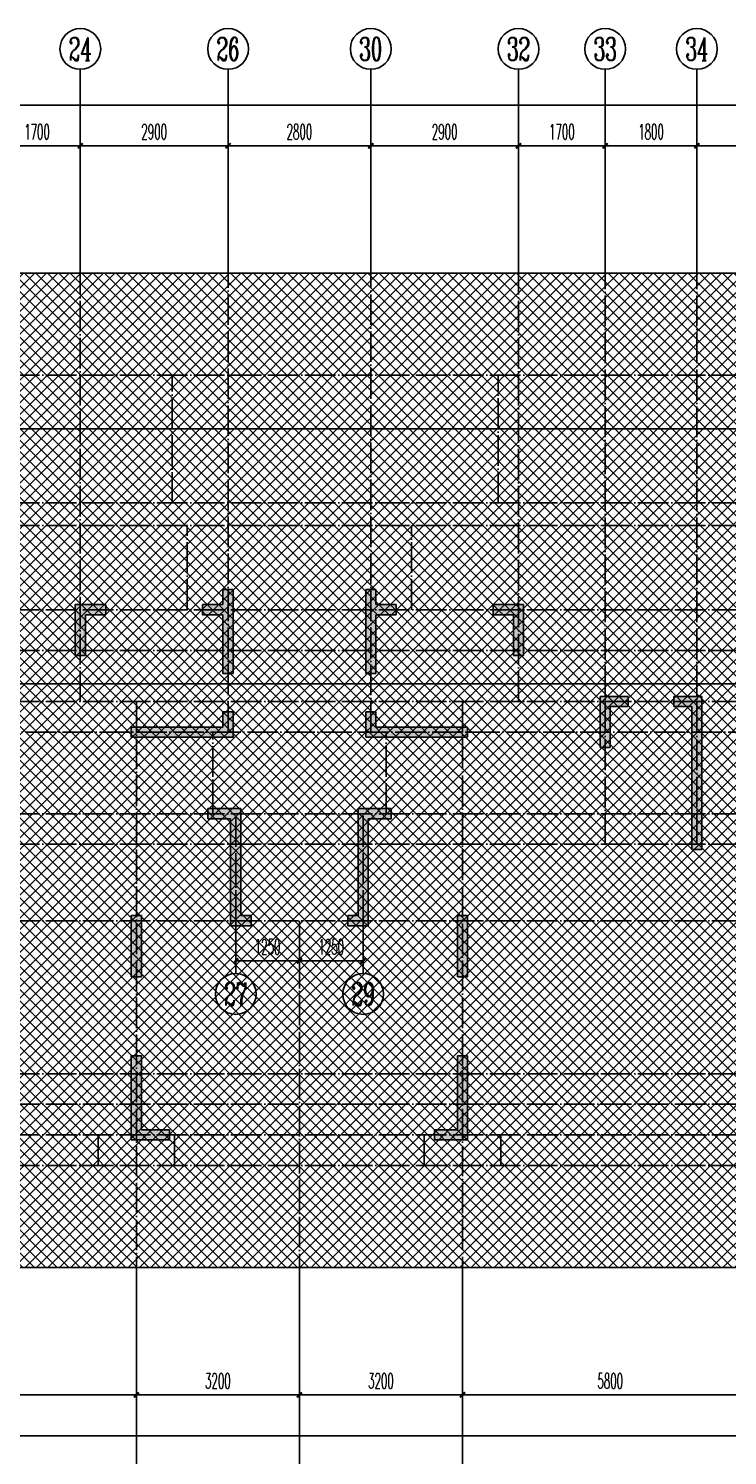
# Model space of a CAD drawing. Extents: x 27938 to 1507990, y 110129 to 923079.
# Drawn here: x 634993 to 648709, y 580436 to 608424 of the extents above; entities that cross this region are included whole.
import ezdxf
from ezdxf.enums import TextEntityAlignment as Align
from ezdxf.xclip import XClip

# ---------------------------------------------------------------- set-up
doc = ezdxf.new("R2010")
doc.units = 0
doc.header["$LTSCALE"] = 1000
doc.header["$MEASUREMENT"] = 0
doc.header["$XCLIPFRAME"] = 0
doc.linetypes.add('DOTE', pattern=[2.4200000000000004, 2, -0.2, 0.02, -0.2])
for name, color, linetype in [('AXIS', 3, 'Continuous'), ('AXIS_TEXT', 7, 'Continuous'), ('COLUMN', 9, 'Continuous'), ('DOTE', 1, 'Continuous'), ('PUB_HATCH', 8, 'Continuous')]:
    doc.layers.add(name, color=color, linetype=linetype)
doc.layers.add('填充', color=251, linetype='Continuous', lineweight=5)
doc.styles.add('_TCH_AXIS', font='COMPLEX', dxfattribs={"bigfont": 'GBCBIG'})
doc.styles.add('_TCH_DIM_T3', font='SIMPLEX.shx', dxfattribs={"width": 0.4941176470588236, "bigfont": 'GBCBIG.shx'})
doc.styles.add('COMPLEX', font='COMPLEX')
doc.dimstyles.new('_TCH_ARCH&&100', dxfattribs={"dimtxt": 297.5, "dimasz": 100, "dimexe": 250, "dimexo": 300, "dimgap": 126.25, "dimtad": 1, "dimdec": 0, "dimzin": 0, "dimdsep": 46, "dimtxsty": '_TCH_DIM_T3', "dimblk": 'ARCHTICK', "dimcen": 0.09, "dimclrt": 4, "dimazin": 2, "dimtfac": 1, "dimtdec": 0, "dimtix": 1, "dimtmove": 2, "dimatfit": 3, "dimfxl": 100, "dimtolj": 1, "dimtzin": 0, "dimarcsym": 0})

# ---------------------------------------------------------------- blocks, each defined once
blk = doc.blocks.new('GFDGFSDFGD')
at = {"layer": 'PUB_HATCH'}
for points in [[(456616.6242655183, 374623.7242225614), (456616.6242654981, 373473.7248242935), (456816.624265223, 373473.7248242934), (456816.6242654804, 375123.7248242187), (456616.624265801, 375123.7248242187), (456616.6242662019, 374823.7242225614), (456216.6242662019, 374823.7242225614), (456216.6242662019, 374623.7242225614)], [(459616.6248536643, 374623.7242225614), (460016.6248529807, 374623.7242225614), (460016.6248529807, 374823.7242225614), (459616.6248529807, 374823.7242225614), (459616.6248533645, 375123.7248241485), (459416.6248537279, 375123.7248241486), (459416.6248539787, 373473.7248243818), (459616.6248536407, 373473.7248243819)], [(454316.5399672466, 374823.7249912273), (453716.6245581808, 374823.7248459149), (453716.6251283307, 373823.7238780342), (453916.6243098213, 373823.7245942427), (453916.6242569962, 374623.7242368265), (454316.5398989788, 374623.7240320508)], [(461916.709151936, 374823.7249912273), (461916.7092202038, 374623.7240320508), (462316.6248621864, 374623.7242368265), (462316.6248093613, 373823.7245942427), (462516.6239908519, 373823.7238780342), (462516.6245610018, 374823.7248459149)], [(464566.5323886855, 373023.7243817647), (464016.6169796197, 373023.7242364523), (464016.6175497696, 372023.7232685714), (464216.6167312602, 372023.7239847798), (464216.6166784351, 372823.7236273639), (464566.5323204177, 372823.7234225881)], [(465466.6143274726, 373023.7242148577), (465466.6143274726, 372823.7242148577), (465816.6143274726, 372823.7242148577), (465816.6143262736, 370023.7242154307), (466016.6143262736, 370023.7242154307), (466016.6143274726, 373023.7242148577)], [(454816.4091137983, 372423.1719372816), (454816.6251555523, 372223.9949703271), (456816.6213764995, 372223.9953519432), (456816.6237901542, 372723.9945990114), (456616.6241849233, 372723.9945462113), (456616.6244225956, 372423.9929713549), (455016.6257646407, 372423.9946691427)], [(461416.8400053843, 372423.1719372816), (461216.6233545418, 372423.9946691427), (459616.624696587, 372423.9929713549), (459616.6249342076, 372723.9945463392), (459416.6253290299, 372723.9945991393), (459416.627742683, 372223.9953519432), (461416.6239636303, 372223.9949703271)], [(456966.6242620276, 370823.7242364994), (456316.6235069988, 370823.7237810019), (456316.6235069988, 370623.723500697), (456766.6242620276, 370623.7242364994), (456766.6242608383, 368523.7281418327), (457166.6242608383, 368523.7281418327), (457166.6242608383, 368723.7281418327), (456966.6242609706, 368723.7281418327)], [(459266.6248586276, 370823.7242366532), (459266.6248596846, 368723.7281419866), (459066.6248598169, 368723.7281419866), (459066.6248598169, 368523.7281419866), (459466.6248598169, 368523.7281419866), (459466.6248586276, 370623.7242366532), (459916.6256136564, 370623.7235008508), (459916.6256136564, 370823.7237811558)], [(454816.6362339624, 368723.7167763724), (454816.6362308792, 367523.7257141294), (455016.6362343028, 367523.7239626549), (455016.6362342408, 368723.7167764931)], [(461416.6128852202, 368723.7167772611), (461216.6128849418, 368723.7167773817), (461216.612884902, 367523.7239627372), (461416.6128882723, 367523.7257142118)], [(455566.6242600596, 364323.7167685809), (455566.6242600596, 364523.7167686031), (455016.6362331249, 364523.716768596), (455016.6362338481, 365973.7087143213), (454816.6362338791, 365973.7087143213), (454816.6362331249, 364323.716768596)], [(460766.6248591364, 364323.7167694721), (461416.6128860577, 364323.7167694846), (461416.6128853034, 365973.7087152099), (461216.6128853345, 365973.7087152099), (461216.6128860577, 364523.7167694846), (460766.6248591364, 364523.7167695148)]]:
    blk.add_hatch(color=256, dxfattribs=at).paths.add_polyline_path(points)
at = {"layer": 'COLUMN', "color": 6}
for p, q in [((456816.6242654804, 375123.7248242187), (456616.624265801, 375123.7248242187)), ((456616.624265801, 375123.7248242187), (456616.6242662019, 374823.7242225614)), ((456816.624265223, 373473.7248242934), (456816.6242654804, 375123.7248242187)), ((459616.6248533645, 375123.7248241485), (459416.6248537279, 375123.7248241486)), ((459416.6248537279, 375123.7248241486), (459416.6248539787, 373473.7248243818)), ((459616.6248529807, 374823.7242225614), (459616.6248533645, 375123.7248241485)), ((454316.5399672466, 374823.7249912273), (453716.6245581808, 374823.7248459149)), ((453716.6245581808, 374823.7248459149), (453716.6251283307, 373823.7238780342)), ((454316.5398989788, 374623.7240320508), (454316.5399672466, 374823.7249912273)), ((456616.6242662019, 374823.7242225614), (456216.6242662019, 374823.7242225614)), ((456216.6242662019, 374823.7242225614), (456216.6242662019, 374623.7242225614)), ((460016.6248529807, 374823.7242225614), (459616.6248529807, 374823.7242225614)), ((460016.6248529807, 374623.7242225614), (460016.6248529807, 374823.7242225614)), ((461916.709151936, 374823.7249912273), (461916.7092202038, 374623.7240320508)), ((462516.6245610018, 374823.7248459149), (461916.709151936, 374823.7249912273)), ((462516.6239908519, 373823.7238780342), (462516.6245610018, 374823.7248459149)), ((453916.6243098213, 373823.7245942427), (453916.6242569962, 374623.7242368265)), ((453916.6242569962, 374623.7242368265), (454316.5398989788, 374623.7240320508)), ((456216.6242662019, 374623.7242225614), (456616.6242655183, 374623.7242225614)), ((456616.6242655183, 374623.7242225614), (456616.6242654981, 373473.7248242935)), ((459616.6248536643, 374623.7242225614), (460016.6248529807, 374623.7242225614)), ((459616.6248536407, 373473.7248243819), (459616.6248536643, 374623.7242225614)), ((461916.7092202038, 374623.7240320508), (462316.6248621864, 374623.7242368265)), ((462316.6248621864, 374623.7242368265), (462316.6248093613, 373823.7245942427)), ((453716.6251283307, 373823.7238780342), (453916.6243098213, 373823.7245942427)), ((462316.6248093613, 373823.7245942427), (462516.6239908519, 373823.7238780342)), ((456616.6242654981, 373473.7248242935), (456816.624265223, 373473.7248242934)), ((459416.6248539787, 373473.7248243818), (459616.6248536407, 373473.7248243819)), ((464566.5323886855, 373023.7243817647), (464016.6169796197, 373023.7242364523)), ((464016.6169796197, 373023.7242364523), (464016.6175497696, 372023.7232685714)), ((464216.6167312602, 372023.7239847798), (464216.6166784351, 372823.7236273639)), ((464216.6166784351, 372823.7236273639), (464566.5323204177, 372823.7234225881)), ((464566.5323204177, 372823.7234225881), (464566.5323886855, 373023.7243817647)), ((465466.6143274726, 373023.7242148577), (465466.6143274726, 372823.7242148577)), ((466016.6143274726, 373023.7242148577), (465466.6143274726, 373023.7242148577)), ((465466.6143274726, 372823.7242148577), (465816.6143274726, 372823.7242148577)), ((465816.6143274726, 372823.7242148577), (465816.6143262736, 370023.7242154307)), ((466016.6143262736, 370023.7242154307), (466016.6143274726, 373023.7242148577)), ((456816.6237901542, 372723.9945990114), (456616.6241849233, 372723.9945462113)), ((456616.6241849233, 372723.9945462113), (456616.6244225956, 372423.9929713549)), ((456816.6213764995, 372223.9953519432), (456816.6237901542, 372723.9945990114)), ((459616.6249342076, 372723.9945463392), (459416.6253290299, 372723.9945991393)), ((459416.6253290299, 372723.9945991393), (459416.627742683, 372223.9953519432)), ((459616.624696587, 372423.9929713549), (459616.6249342076, 372723.9945463392)), ((455016.6257646407, 372423.9946691427), (454816.4091137983, 372423.1719372816)), ((454816.4091137983, 372423.1719372816), (454816.6251555523, 372223.9949703271)), ((456616.6244225956, 372423.9929713549), (455016.6257646407, 372423.9946691427)), ((461216.6233545418, 372423.9946691427), (459616.624696587, 372423.9929713549)), ((461416.8400053843, 372423.1719372816), (461216.6233545418, 372423.9946691427)), ((461416.6239636303, 372223.9949703271), (461416.8400053843, 372423.1719372816)), ((454816.6251555523, 372223.9949703271), (456816.6213764995, 372223.9953519432)), ((459416.627742683, 372223.9953519432), (461416.6239636303, 372223.9949703271)), ((464016.6175497696, 372023.7232685714), (464216.6167312602, 372023.7239847798)), ((456966.6242620276, 370823.7242364994), (456316.6235069988, 370823.7237810019)), ((456316.6235069988, 370823.7237810019), (456316.6235069988, 370623.723500697)), ((456316.6235069988, 370623.723500697), (456766.6242620276, 370623.7242364994)), ((456766.6242620276, 370623.7242364994), (456766.6242608383, 368523.7281418327)), ((456966.6242609706, 368723.7281418327), (456966.6242620276, 370823.7242364994)), ((459266.6248586276, 370823.7242366532), (459266.6248596846, 368723.7281419866)), ((459916.6256136564, 370823.7237811558), (459266.6248586276, 370823.7242366532)), ((459466.6248598169, 368523.7281419866), (459466.6248586276, 370623.7242366532)), ((459466.6248586276, 370623.7242366532), (459916.6256136564, 370623.7235008508)), ((459916.6256136564, 370623.7235008508), (459916.6256136564, 370823.7237811558)), ((465816.6143262736, 370023.7242154307), (466016.6143262736, 370023.7242154307)), ((454816.6362339624, 368723.7167763724), (454816.6362308792, 367523.7257141294)), ((455016.6362342408, 368723.7167764931), (454816.6362339624, 368723.7167763724)), ((455016.6362343028, 367523.7239626549), (455016.6362342408, 368723.7167764931)), ((457166.6242608383, 368723.7281418327), (456966.6242609706, 368723.7281418327)), ((457166.6242608383, 368523.7281418327), (457166.6242608383, 368723.7281418327)), ((459266.6248596846, 368723.7281419866), (459066.6248598169, 368723.7281419866)), ((459066.6248598169, 368723.7281419866), (459066.6248598169, 368523.7281419866)), ((461416.6128852202, 368723.7167772611), (461216.6128849418, 368723.7167773817)), ((461216.6128849418, 368723.7167773817), (461216.612884902, 367523.7239627372)), ((461416.6128882723, 367523.7257142118), (461416.6128852202, 368723.7167772611)), ((456766.6242608383, 368523.7281418327), (457166.6242608383, 368523.7281418327)), ((459066.6248598169, 368523.7281419866), (459466.6248598169, 368523.7281419866)), ((454816.6362308792, 367523.7257141294), (455016.6362343028, 367523.7239626549)), ((461216.612884902, 367523.7239627372), (461416.6128882723, 367523.7257142118)), ((455016.6362338481, 365973.7087143213), (454816.6362338791, 365973.7087143213)), ((454816.6362338791, 365973.7087143213), (454816.6362331249, 364323.716768596)), ((455016.6362331249, 364523.716768596), (455016.6362338481, 365973.7087143213)), ((461416.6128853034, 365973.7087152099), (461216.6128853345, 365973.7087152099)), ((461216.6128853345, 365973.7087152099), (461216.6128860577, 364523.7167694846)), ((461416.6128860577, 364323.7167694846), (461416.6128853034, 365973.7087152099)), ((455566.6242600596, 364523.7167686031), (455016.6362331249, 364523.716768596)), ((455566.6242600596, 364323.7167685809), (455566.6242600596, 364523.7167686031)), ((461216.6128860577, 364523.7167694846), (460766.6248591364, 364523.7167695148)), ((460766.6248591364, 364523.7167695148), (460766.6248591364, 364323.7167694721)), ((454816.6362331249, 364323.716768596), (455566.6242600596, 364323.7167685809)), ((460766.6248591364, 364323.7167694721), (461416.6128860577, 364323.7167694846))]:
    blk.add_line(p, q, dxfattribs=at)
blk = doc.blocks.new('A$C74D73064')
at = {"layer": '填充'}
h = blk.add_hatch(dxfattribs=at)
h.set_pattern_fill('ANSI37', color=196, scale=100, style=0)
h.set_pattern_definition([(45, (-58932.59737397294, 57522.26104246161), (-112.2532015133644, 112.2532015133644), []), (135, (-58932.59737397294, 57522.26104246161), (-112.2532015133644, -112.2532015133644), [])])
h.paths.add_polyline_path([(117713.0347873358, 26673.58880965563), (117713.027807497, 25173.58439648885), (115163.0342666196, 25173.58439648873), (115163.0342666114, 23323.58563984511), (112162.9444614897, 23323.58563984593), (112162.944461487, 21073.60118549096), (113013.0466832343, 21073.56693949201), (113012.9889810322, 17373.59050885006), (117763.0345603736, 17373.52868499467), (117763.0308565806, 16673.58704488305), (120663.0330159289, 16673.58575970726), (120663.0353051919, 18773.65327837307), (120813.0364809121, 18773.51778691052), (120813.0341917342, 20673.72125824005), (120813.0312230967, 20673.83559061296), (120813.0381693014, 26673.58549266867)], flags=16)
h.paths.add_polyline_path([(122063.1425731329, 24973.82839983073), (120813.0362014109, 24973.82984714018), (120813.0391393763, 26673.82799488824), (122063.133088876, 26673.82048592455)])
h.paths.add_polyline_path([(104713.0339338902, 29573.58962593274), (158713.0208014316, 29573.58962593274), (158713.0208014316, 10073.58962710958), (104713.0339338902, 10073.58962710958)])
at = {"color": 3}
blk.add_lwpolyline([(104713.0339338902, 29573.58962593274), (158713.0208014316, 29573.58962593274), (158713.0208014316, 10073.58962710958), (104713.0339338902, 10073.58962710958)], close=True, dxfattribs=at)
at = {"layer": 'DOTE', "color": 5}
for p, q in [((186069.1586907372, 26519.29986870708), (-82096.49317365023, 26519.29986870696)), ((186069.1586907371, 21519.29986870696), (-82096.49317365023, 21519.29986870696))]:
    blk.add_line(p, q, dxfattribs=at)
blk.add_blockref('GFDGFSDFGD', (-313903.5447653758, -351750.1352055786))
blk = doc.blocks.new('HFHFTHFD')
at = {"layer": 'DOTE', "color": 0, "linetype": 'DOTE', "ltscale": 0.3}
for p, q in [((453816.5787012345, 604548.8100388076), (453816.5787012078, 612948.8100463543)), ((456716.5787018152, 603949.0803065526), (456716.5787018152, 612948.8100463543)), ((459516.5787027521, 603949.0803065526), (459516.5787027522, 612948.8100463543)), ((462416.5787033328, 604548.8100388076), (462416.5787033596, 612948.8100463543)), ((464116.57870278, 601748.8100473222), (464116.5787021944, 612948.8100463543)), ((465916.5787028704, 601748.8100473222), (465916.5787028704, 612948.8100463543)), ((472616.5787020951, 610948.8100463543), (418616.5787028495, 610948.8100463543)), ((455616.5773428306, 608448.8079394314), (455616.5768775269, 610948.8075475739)), ((462016.5786630883, 608448.8079394411), (462016.5781977847, 610948.8075475836)), ((472616.5787020951, 608448.8100463543), (418616.5787028495, 608448.8100463543)), ((472616.5787020951, 607998.8100463543), (418616.5787028495, 607998.8100463543)), ((455916.5787018151, 606348.8100465569), (455916.5787018152, 607998.8100463542)), ((460316.5787027521, 606348.8100465569), (460316.5787027522, 607998.8100463542)), ((472616.5787020951, 606348.8100465569), (418616.5787028495, 606348.8100465569)), ((472616.5787020951, 605548.8100406288), (418616.5787028495, 605548.8100406289)), ((472616.5787020951, 604548.8100471114), (418616.5787028495, 604548.8100471116)), ((454916.7956122105, 604548.8100471115), (454916.5572260541, 593448.8100475312)), ((461316.3617923568, 604548.8100471115), (461316.6001785134, 593448.8100475312)), ((418616.5787028495, 603949.0803176122), (472616.5787020951, 603949.0802720234)), ((456416.5779403554, 602348.8100463725), (456416.5779400909, 603948.8100463734)), ((459816.5794454537, 602348.8100463725), (459816.5794457182, 603948.8100463734)), ((472616.5787020951, 602348.8100463724), (418616.5787028495, 602348.8100463726)), ((456866.5787071111, 600248.8100463304), (456866.5787071959, 602348.8100463543)), ((459366.5786974561, 600248.8100463784), (459366.5786973714, 602348.8100463543)), ((472616.5787020951, 601748.8100473221), (418616.5787028495, 601748.8100473222)), ((472616.5787020951, 600248.810045596), (418616.5787028495, 600248.8100466327)), ((458116.5786953176, 600248.8100463543), (458116.5786953176, 593448.8100475312)), ((472616.5787020951, 597248.8100389724), (418616.5787028495, 597248.8100389724)), ((472616.5787020951, 596648.8100389723), (418616.5787028495, 596648.8100389723)), ((472616.5787020951, 596048.810047531), (418616.5787028495, 596048.810047531)), ((454166.6130435566, 596048.8100475312), (454166.6001578184, 595448.8100475312)), ((455666.5829771796, 596048.8100475312), (455666.5958629177, 595448.8100475312)), ((460566.5744068645, 596048.8100475312), (460566.5615211263, 595448.8100475312)), ((462066.5443404875, 596048.8100475312), (462066.5572262256, 595448.8100475312)), ((472616.5787020951, 595448.810047531), (418616.5787028495, 595448.8100475312))]:
    blk.add_line(p, q, dxfattribs=at)
blk = doc.blocks.new('_ArchTick')
at = {"color": 0, "linetype": 'ByBlock', "const_width": 0.4}
blk.add_lwpolyline([(-0.5, -0.5), (0.5, 0.5)], dxfattribs=at)
blk = doc.blocks.new('*D313')
at = {"layer": 'AXIS', "color": 0, "lineweight": -2}
for p, q in [((639059.3968986864, 590623.7467502082), (639059.3968986864, 589887.483690186)), ((640309.396896705, 590623.7467502082), (640309.396896705, 589887.483690186)), ((639059.3968986864, 590137.483690186), (640309.396896705, 590137.483690186))]:
    blk.add_line(p, q, dxfattribs=at)
at = {"layer": 'Defpoints', "color": 0}
for p in [(639059.3968986864, 590923.7467502082), (640309.396896705, 590923.7467502082), (640309.396896705, 590137.483690186)]:
    blk.add_point(p, dxfattribs=at)
at = {"layer": 'AXIS', "color": 0, "lineweight": -2, "xscale": 100, "yscale": 100, "zscale": 100, "rotation": 180}
blk.add_blockref('_ArchTick', (639059.3968986864, 590137.483690186), dxfattribs=at)
at = {"layer": 'AXIS', "color": 0, "lineweight": -2, "xscale": 100, "yscale": 100, "zscale": 100}
blk.add_blockref('_ArchTick', (640309.396896705, 590137.483690186), dxfattribs=at)
at = {"layer": 'AXIS', "color": 4, "insert": (639684.3968976957, 590412.483690186), "char_height": 297.5, "attachment_point": 5, "style": '_TCH_DIM_T3'}
blk.add_mtext('\\A1;1250', dxfattribs=at)
blk = doc.blocks.new('*D314')
at = {"layer": 'AXIS', "color": 0, "lineweight": -2}
for p, q in [((640309.396896705, 590623.7467502082), (640309.396896705, 589887.483690186)), ((641559.3968947239, 590623.7467502082), (641559.3968947239, 589887.483690186)), ((640309.396896705, 590137.483690186), (641559.3968947239, 590137.483690186))]:
    blk.add_line(p, q, dxfattribs=at)
at = {"layer": 'Defpoints', "color": 0}
for p in [(640309.396896705, 590923.7467502082), (641559.3968947239, 590923.7467502082), (641559.3968947239, 590137.483690186)]:
    blk.add_point(p, dxfattribs=at)
at = {"layer": 'AXIS', "color": 0, "lineweight": -2, "xscale": 100, "yscale": 100, "zscale": 100, "rotation": 180}
blk.add_blockref('_ArchTick', (640309.396896705, 590137.483690186), dxfattribs=at)
at = {"layer": 'AXIS', "color": 0, "lineweight": -2, "xscale": 100, "yscale": 100, "zscale": 100}
blk.add_blockref('_ArchTick', (641559.3968947239, 590137.483690186), dxfattribs=at)
at = {"layer": 'AXIS', "color": 4, "insert": (640934.3968957145, 590412.483690186), "char_height": 297.5, "attachment_point": 5, "style": '_TCH_DIM_T3'}
blk.add_mtext('\\A1;1250', dxfattribs=at)
blk = doc.blocks.new('*D351')
at = {"layer": 'AXIS', "color": 0, "lineweight": -2}
for p, q in [((648109.3968912293, 603923.7467491709), (648109.3968912293, 606373.7467490984)), ((651009.3968904538, 603923.7467490259), (651009.3968904538, 606373.7467490984)), ((648109.3968912293, 606123.7467490984), (651009.3968904538, 606123.7467490984))]:
    blk.add_line(p, q, dxfattribs=at)
at = {"layer": 'Defpoints', "color": 0}
for p in [(651009.3968904538, 606123.7467490984), (648109.3968912293, 603623.7467491709), (651009.3968904538, 603623.7467490259)]:
    blk.add_point(p, dxfattribs=at)
at = {"layer": 'AXIS', "color": 0, "lineweight": -2, "xscale": 100, "yscale": 100, "zscale": 100, "rotation": 180}
blk.add_blockref('_ArchTick', (648109.3968912293, 606123.7467490984), dxfattribs=at)
at = {"layer": 'AXIS', "color": 0, "lineweight": -2, "xscale": 100, "yscale": 100, "zscale": 100}
blk.add_blockref('_ArchTick', (651009.3968904538, 606123.7467490984), dxfattribs=at)
at = {"layer": 'AXIS', "color": 4, "insert": (649559.3968908415, 606398.7467490984), "char_height": 297.5, "attachment_point": 5, "style": '_TCH_DIM_T3'}
blk.add_mtext('\\A1;2900', dxfattribs=at)
blk = doc.blocks.new('*D352')
at = {"layer": 'AXIS', "color": 0, "lineweight": -2}
for p, q in [((646309.3968905532, 603923.7467492609), (646309.3968905532, 606373.746749216)), ((648109.3968912293, 603923.7467491709), (648109.3968912293, 606373.746749216)), ((646309.3968905532, 606123.746749216), (648109.3968912293, 606123.746749216))]:
    blk.add_line(p, q, dxfattribs=at)
at = {"layer": 'Defpoints', "color": 0}
for p in [(648109.3968912293, 606123.746749216), (646309.3968905532, 603623.7467492609), (648109.3968912293, 603623.7467491709)]:
    blk.add_point(p, dxfattribs=at)
at = {"layer": 'AXIS', "color": 0, "lineweight": -2, "xscale": 100, "yscale": 100, "zscale": 100, "rotation": 180}
blk.add_blockref('_ArchTick', (646309.3968905532, 606123.746749216), dxfattribs=at)
at = {"layer": 'AXIS', "color": 0, "lineweight": -2, "xscale": 100, "yscale": 100, "zscale": 100}
blk.add_blockref('_ArchTick', (648109.3968912293, 606123.746749216), dxfattribs=at)
at = {"layer": 'AXIS', "color": 4, "insert": (647209.3968908913, 606398.746749216), "char_height": 297.5, "attachment_point": 5, "style": '_TCH_DIM_T3'}
blk.add_mtext('\\A1;1800', dxfattribs=at)
blk = doc.blocks.new('*D353')
at = {"layer": 'AXIS', "color": 0, "lineweight": -2}
for p, q in [((644609.3968916906, 603923.7467493459), (644609.3968916906, 606373.7467493034)), ((646309.3968905532, 603923.7467492609), (646309.3968905532, 606373.7467493034)), ((644609.3968916906, 606123.7467493034), (646309.3968905532, 606123.7467493034))]:
    blk.add_line(p, q, dxfattribs=at)
at = {"layer": 'Defpoints', "color": 0}
for p in [(646309.3968905532, 606123.7467493034), (644609.3968916906, 603623.7467493459), (646309.3968905532, 603623.7467492609)]:
    blk.add_point(p, dxfattribs=at)
at = {"layer": 'AXIS', "color": 0, "lineweight": -2, "xscale": 100, "yscale": 100, "zscale": 100, "rotation": 180}
blk.add_blockref('_ArchTick', (644609.3968916906, 606123.7467493034), dxfattribs=at)
at = {"layer": 'AXIS', "color": 0, "lineweight": -2, "xscale": 100, "yscale": 100, "zscale": 100}
blk.add_blockref('_ArchTick', (646309.3968905532, 606123.7467493034), dxfattribs=at)
at = {"layer": 'AXIS', "color": 4, "insert": (645459.3968911219, 606398.7467493034), "char_height": 297.5, "attachment_point": 5, "style": '_TCH_DIM_T3'}
blk.add_mtext('\\A1;1700', dxfattribs=at)
blk = doc.blocks.new('*D354')
at = {"layer": 'AXIS', "color": 0, "lineweight": -2}
for p, q in [((641709.3968910851, 603923.746749491), (641709.3968910851, 606373.7467494184)), ((644609.3968916906, 603923.7467493459), (644609.3968916906, 606373.7467494184)), ((641709.3968910851, 606123.7467494184), (644609.3968916906, 606123.7467494184))]:
    blk.add_line(p, q, dxfattribs=at)
at = {"layer": 'Defpoints', "color": 0}
for p in [(644609.3968916906, 606123.7467494184), (641709.3968910851, 603623.746749491), (644609.3968916906, 603623.7467493459)]:
    blk.add_point(p, dxfattribs=at)
at = {"layer": 'AXIS', "color": 0, "lineweight": -2, "xscale": 100, "yscale": 100, "zscale": 100, "rotation": 180}
blk.add_blockref('_ArchTick', (641709.3968910851, 606123.7467494184), dxfattribs=at)
at = {"layer": 'AXIS', "color": 0, "lineweight": -2, "xscale": 100, "yscale": 100, "zscale": 100}
blk.add_blockref('_ArchTick', (644609.3968916906, 606123.7467494184), dxfattribs=at)
at = {"layer": 'AXIS', "color": 4, "insert": (643159.3968913879, 606398.7467494184), "char_height": 297.5, "attachment_point": 5, "style": '_TCH_DIM_T3'}
blk.add_mtext('\\A1;2900', dxfattribs=at)
blk = doc.blocks.new('*D355')
at = {"layer": 'AXIS', "color": 0, "lineweight": -2}
for p, q in [((638909.3968901482, 603923.7467496309), (638909.3968901482, 606373.7467495609)), ((641709.3968910852, 603923.746749491), (641709.3968910852, 606373.7467495609)), ((638909.3968901482, 606123.7467495609), (641709.3968910852, 606123.7467495609))]:
    blk.add_line(p, q, dxfattribs=at)
at = {"layer": 'Defpoints', "color": 0}
for p in [(641709.3968910852, 606123.7467495609), (638909.3968901482, 603623.7467496309), (641709.3968910852, 603623.746749491)]:
    blk.add_point(p, dxfattribs=at)
at = {"layer": 'AXIS', "color": 0, "lineweight": -2, "xscale": 100, "yscale": 100, "zscale": 100, "rotation": 180}
blk.add_blockref('_ArchTick', (638909.3968901482, 606123.7467495609), dxfattribs=at)
at = {"layer": 'AXIS', "color": 0, "lineweight": -2, "xscale": 100, "yscale": 100, "zscale": 100}
blk.add_blockref('_ArchTick', (641709.3968910852, 606123.7467495609), dxfattribs=at)
at = {"layer": 'AXIS', "color": 4, "insert": (640309.3968906167, 606398.7467495609), "char_height": 297.5, "attachment_point": 5, "style": '_TCH_DIM_T3'}
blk.add_mtext('\\A1;2800', dxfattribs=at)
blk = doc.blocks.new('*D356')
at = {"layer": 'AXIS', "color": 0, "lineweight": -2}
for p, q in [((636009.3968895422, 603923.746749776), (636009.3968895422, 606373.7467497034)), ((638909.396890148, 603923.7467496309), (638909.396890148, 606373.7467497034)), ((636009.3968895422, 606123.7467497034), (638909.396890148, 606123.7467497034))]:
    blk.add_line(p, q, dxfattribs=at)
at = {"layer": 'Defpoints', "color": 0}
for p in [(638909.396890148, 606123.7467497034), (636009.3968895422, 603623.746749776), (638909.396890148, 603623.7467496309)]:
    blk.add_point(p, dxfattribs=at)
at = {"layer": 'AXIS', "color": 0, "lineweight": -2, "xscale": 100, "yscale": 100, "zscale": 100, "rotation": 180}
blk.add_blockref('_ArchTick', (636009.3968895422, 606123.7467497034), dxfattribs=at)
at = {"layer": 'AXIS', "color": 0, "lineweight": -2, "xscale": 100, "yscale": 100, "zscale": 100}
blk.add_blockref('_ArchTick', (638909.396890148, 606123.7467497034), dxfattribs=at)
at = {"layer": 'AXIS', "color": 4, "insert": (637459.3968898451, 606398.7467497034), "char_height": 297.5, "attachment_point": 5, "style": '_TCH_DIM_T3'}
blk.add_mtext('\\A1;2900', dxfattribs=at)
blk = doc.blocks.new('*D357')
at = {"layer": 'AXIS', "color": 0, "lineweight": -2}
for p, q in [((634309.3968906796, 603923.7467498609), (634309.3968906796, 606373.7467498184)), ((636009.3968895422, 603923.746749776), (636009.3968895422, 606373.7467498184)), ((634309.3968906796, 606123.7467498184), (636009.3968895422, 606123.7467498184))]:
    blk.add_line(p, q, dxfattribs=at)
at = {"layer": 'Defpoints', "color": 0}
for p in [(636009.3968895422, 606123.7467498184), (634309.3968906796, 603623.7467498609), (636009.3968895422, 603623.746749776)]:
    blk.add_point(p, dxfattribs=at)
at = {"layer": 'AXIS', "color": 0, "lineweight": -2, "xscale": 100, "yscale": 100, "zscale": 100, "rotation": 180}
blk.add_blockref('_ArchTick', (634309.3968906796, 606123.7467498184), dxfattribs=at)
at = {"layer": 'AXIS', "color": 0, "lineweight": -2, "xscale": 100, "yscale": 100, "zscale": 100}
blk.add_blockref('_ArchTick', (636009.3968895422, 606123.7467498184), dxfattribs=at)
at = {"layer": 'AXIS', "color": 4, "insert": (635159.3968901109, 606398.7467498184), "char_height": 297.5, "attachment_point": 5, "style": '_TCH_DIM_T3'}
blk.add_mtext('\\A1;1700', dxfattribs=at)
blk = doc.blocks.new('*D373')
at = {"layer": 'AXIS', "color": 0, "lineweight": -2}
for p, q in [((602709.3968911532, 603923.7467489267), (602709.3968911532, 607173.7467501863)), ((652909.3968904568, 603923.7467489267), (652909.3968904568, 607173.7467501863)), ((602709.3968911532, 606923.7467501863), (652909.3968904568, 606923.7467501863))]:
    blk.add_line(p, q, dxfattribs=at)
at = {"layer": 'Defpoints', "color": 0}
for p in [(652909.3968904568, 606923.7467501863), (602709.3968911532, 603623.7467489267), (652909.3968904568, 603623.7467489267)]:
    blk.add_point(p, dxfattribs=at)
at = {"layer": 'AXIS', "color": 0, "lineweight": -2, "xscale": 100, "yscale": 100, "zscale": 100, "rotation": 180}
blk.add_blockref('_ArchTick', (602709.3968911532, 606923.7467501863), dxfattribs=at)
at = {"layer": 'AXIS', "color": 0, "lineweight": -2, "xscale": 100, "yscale": 100, "zscale": 100}
blk.add_blockref('_ArchTick', (652909.3968904568, 606923.7467501863), dxfattribs=at)
at = {"layer": 'AXIS', "color": 4, "insert": (627809.396890805, 607198.7467501863), "char_height": 297.5, "attachment_point": 5, "style": '_TCH_DIM_T3'}
blk.add_mtext('\\A1;50200', dxfattribs=at)
blk = doc.blocks.new('*D376')
at = {"layer": 'AXIS', "color": 0, "lineweight": -2}
for p, q in [((643509.4052364059, 583823.746751363), (643509.4052364059, 581373.746751363)), ((649309.3837587417, 583823.746751363), (649309.3837587417, 581373.746751363)), ((643509.4052364059, 581623.746751363), (649309.3837587417, 581623.746751363))]:
    blk.add_line(p, q, dxfattribs=at)
at = {"layer": 'Defpoints', "color": 0}
for p in [(643509.4052364059, 584123.746751363), (649309.3837587417, 584123.746751363), (649309.3837587417, 581623.746751363)]:
    blk.add_point(p, dxfattribs=at)
at = {"layer": 'AXIS', "color": 0, "lineweight": -2, "xscale": 100, "yscale": 100, "zscale": 100, "rotation": 180}
blk.add_blockref('_ArchTick', (643509.4052364059, 581623.746751363), dxfattribs=at)
at = {"layer": 'AXIS', "color": 0, "lineweight": -2, "xscale": 100, "yscale": 100, "zscale": 100}
blk.add_blockref('_ArchTick', (649309.3837587417, 581623.746751363), dxfattribs=at)
at = {"layer": 'AXIS', "color": 4, "insert": (646409.3944975738, 581898.746751363), "char_height": 297.5, "attachment_point": 5, "style": '_TCH_DIM_T3'}
blk.add_mtext('\\A1;5800', dxfattribs=at)
blk = doc.blocks.new('*D377')
at = {"layer": 'AXIS', "color": 0, "lineweight": -2}
for p, q in [((640309.3903177948, 583823.746751363), (640309.3903177948, 581373.746751363)), ((643509.4052364059, 583823.746751363), (643509.4052364059, 581373.746751363)), ((640309.3903177948, 581623.746751363), (643509.4052364059, 581623.746751363))]:
    blk.add_line(p, q, dxfattribs=at)
at = {"layer": 'Defpoints', "color": 0}
for p in [(640309.3903177948, 584123.746751363), (643509.4052364059, 584123.746751363), (643509.4052364059, 581623.746751363)]:
    blk.add_point(p, dxfattribs=at)
at = {"layer": 'AXIS', "color": 0, "lineweight": -2, "xscale": 100, "yscale": 100, "zscale": 100, "rotation": 180}
blk.add_blockref('_ArchTick', (640309.3903177948, 581623.746751363), dxfattribs=at)
at = {"layer": 'AXIS', "color": 0, "lineweight": -2, "xscale": 100, "yscale": 100, "zscale": 100}
blk.add_blockref('_ArchTick', (643509.4052364059, 581623.746751363), dxfattribs=at)
at = {"layer": 'AXIS', "color": 4, "insert": (641909.3977771003, 581898.746751363), "char_height": 297.5, "attachment_point": 5, "style": '_TCH_DIM_T3'}
blk.add_mtext('\\A1;3200', dxfattribs=at)
blk = doc.blocks.new('*D378')
at = {"layer": 'AXIS', "color": 0, "lineweight": -2}
for p, q in [((637109.3754160679, 583823.746751363), (637109.3754160679, 581373.746751363)), ((640309.3903177948, 583823.746751363), (640309.3903177948, 581373.746751363)), ((637109.3754160679, 581623.746751363), (640309.3903177948, 581623.746751363))]:
    blk.add_line(p, q, dxfattribs=at)
at = {"layer": 'Defpoints', "color": 0}
for p in [(637109.3754160679, 584123.746751363), (640309.3903177948, 584123.746751363), (640309.3903177948, 581623.746751363)]:
    blk.add_point(p, dxfattribs=at)
at = {"layer": 'AXIS', "color": 0, "lineweight": -2, "xscale": 100, "yscale": 100, "zscale": 100, "rotation": 180}
blk.add_blockref('_ArchTick', (637109.3754160679, 581623.746751363), dxfattribs=at)
at = {"layer": 'AXIS', "color": 0, "lineweight": -2, "xscale": 100, "yscale": 100, "zscale": 100}
blk.add_blockref('_ArchTick', (640309.3903177948, 581623.746751363), dxfattribs=at)
at = {"layer": 'AXIS', "color": 4, "insert": (638709.3828669314, 581898.746751363), "char_height": 297.5, "attachment_point": 5, "style": '_TCH_DIM_T3'}
blk.add_mtext('\\A1;3200', dxfattribs=at)
blk = doc.blocks.new('*D379')
at = {"layer": 'AXIS', "color": 0, "lineweight": -2}
for p, q in [((631309.3903153986, 583823.746751363), (631309.3903153986, 581373.746751363)), ((637109.3754160679, 583823.746751363), (637109.3754160679, 581373.746751363)), ((631309.3903153986, 581623.746751363), (637109.3754160679, 581623.746751363))]:
    blk.add_line(p, q, dxfattribs=at)
at = {"layer": 'Defpoints', "color": 0}
for p in [(631309.3903153986, 584123.746751363), (637109.3754160679, 584123.746751363), (637109.3754160679, 581623.746751363)]:
    blk.add_point(p, dxfattribs=at)
at = {"layer": 'AXIS', "color": 0, "lineweight": -2, "xscale": 100, "yscale": 100, "zscale": 100, "rotation": 180}
blk.add_blockref('_ArchTick', (631309.3903153986, 581623.746751363), dxfattribs=at)
at = {"layer": 'AXIS', "color": 0, "lineweight": -2, "xscale": 100, "yscale": 100, "zscale": 100}
blk.add_blockref('_ArchTick', (637109.3754160679, 581623.746751363), dxfattribs=at)
at = {"layer": 'AXIS', "color": 4, "insert": (634209.3828657332, 581898.746751363), "char_height": 297.5, "attachment_point": 5, "style": '_TCH_DIM_T3'}
blk.add_mtext('\\A1;5800', dxfattribs=at)
blk = doc.blocks.new('*D388')
at = {"layer": 'AXIS', "color": 0, "lineweight": -2}
for p, q in [((602709.3968911417, 583823.746751363), (602709.3968911417, 580573.746751363)), ((652909.3837587573, 583823.746751363), (652909.3837587573, 580573.746751363)), ((602709.3968911417, 580823.746751363), (652909.3837587573, 580823.746751363))]:
    blk.add_line(p, q, dxfattribs=at)
at = {"layer": 'Defpoints', "color": 0}
for p in [(602709.3968911417, 584123.746751363), (652909.3837587573, 584123.746751363), (652909.3837587573, 580823.746751363)]:
    blk.add_point(p, dxfattribs=at)
at = {"layer": 'AXIS', "color": 0, "lineweight": -2, "xscale": 100, "yscale": 100, "zscale": 100, "rotation": 180}
blk.add_blockref('_ArchTick', (602709.3968911417, 580823.746751363), dxfattribs=at)
at = {"layer": 'AXIS', "color": 0, "lineweight": -2, "xscale": 100, "yscale": 100, "zscale": 100}
blk.add_blockref('_ArchTick', (652909.3837587573, 580823.746751363), dxfattribs=at)
at = {"layer": 'AXIS', "color": 4, "insert": (627809.3903249495, 581098.746751363), "char_height": 297.5, "attachment_point": 5, "style": '_TCH_DIM_T3'}
blk.add_mtext('\\A1;50200', dxfattribs=at)
blk = doc.blocks.new('_AXISO')
blk.add_circle((0, 0), 0.5)
at = {"layer": 'AXIS_TEXT', "style": 'COMPLEX', "width": 1.041666666666667}
blk.add_attdef('A', text='', height=0.56, dxfattribs=at).set_placement((-0.25, -0.28), (0.25, -0.28), align=Align.FIT)

msp = doc.modelspace()

# ---------------------------------------------------------------- linework, layer by layer
at = {"layer": 'AXIS', "color": 8}
for p, q in [((636009.3968895422, 603623.7467497323), (636009.3968897423, 607623.7467497323)), ((638909.3968901479, 603623.7467496382), (638909.3968903477, 607623.7467496382)), ((641709.396891085, 603623.7467494981), (641709.3968912851, 607623.7467494981)), ((644609.3968916906, 603623.7467493614), (644609.3968918907, 607623.7467493614)), ((646309.3968905532, 603623.746749268), (646309.3968907533, 607623.746749268)), ((648109.3968912291, 603623.7467491712), (648109.3968914289, 607623.7467491712)), ((639059.3968967039, 590923.7467502082), (639059.3968967039, 589887.483690186)), ((641559.3968967063, 590923.7469709554), (641559.397079708, 589887.4839109333)), ((637109.3754160679, 584123.8262145167), (637109.3754160679, 580123.8262145167)), ((640309.3903177946, 584123.6887660023), (640309.3903177946, 580123.6887660023)), ((643509.4052364058, 584123.6887660023), (643509.4052364058, 580123.6887660023))]:
    msp.add_line(p, q, dxfattribs=at)

# ---------------------------------------------------------------- block references
at = {"color": 8}
ref = msp.add_blockref('A$C74D73064', (496096.3629572885, 574050.1571242533), dxfattribs=at)
XClip(ref).set_block_clipping_path([(104713.0339338902, 10073.589627109584), (158713.0208014316, 29573.5896259328)])
at = {"color": 169}
msp.add_blockref('HFHFTHFD', (182192.8181883293, -9325.063296168228), dxfattribs=at)
at = {"color": 8}
msp.add_blockref('GFDGFSDFGD', (182192.8181919127, 222300.0219186748), dxfattribs=at)
at = {"layer": 'AXIS', "color": 8}
ref = msp.add_blockref('_AXISO', (636009.3968897624, 608023.7467497323), dxfattribs=dict(at, xscale=800, yscale=800, zscale=800))
ref.add_attrib('A', '24', dxfattribs={"layer": 'AXIS_TEXT', "color": 8, "ltscale": 0.5, "height": 452.5483399593904, "style": '_TCH_AXIS', "width": 0.5833333333334317}).set_placement((635783.1227197826, 607797.4725797526), (636235.6710597421, 607797.4725797526), align=Align.FIT)
ref = msp.add_blockref('_AXISO', (638909.3968903677, 608023.7467496382), dxfattribs=dict(at, xscale=800, yscale=800, zscale=800))
ref.add_attrib('A', '26', dxfattribs={"layer": 'AXIS_TEXT', "color": 8, "ltscale": 0.5, "height": 452.5483399593904, "style": '_TCH_AXIS', "width": 0.6176470588236338}).set_placement((638683.122720388, 607797.4725796585), (639135.6710603475, 607797.4725796585), align=Align.FIT)
ref = msp.add_blockref('_AXISO', (641709.3968913051, 608023.7467494981), dxfattribs=dict(at, xscale=800, yscale=800, zscale=800))
ref.add_attrib('A', '30', dxfattribs={"layer": 'AXIS_TEXT', "color": 8, "ltscale": 0.5, "height": 452.5483399593904, "style": '_TCH_AXIS', "width": 0.6363636363637437}).set_placement((641483.1227213254, 607797.4725795183), (641935.6710612848, 607797.4725795183), align=Align.FIT)
ref = msp.add_blockref('_AXISO', (644609.3968919107, 608023.7467493614), dxfattribs=dict(at, xscale=800, yscale=800, zscale=800))
ref.add_attrib('A', '32', dxfattribs={"layer": 'AXIS_TEXT', "color": 8, "ltscale": 0.5, "height": 452.5483399593904, "style": '_TCH_AXIS', "width": 0.6363636363637436}).set_placement((644383.122721931, 607797.4725793817), (644835.6710618904, 607797.4725793817), align=Align.FIT)
ref = msp.add_blockref('_AXISO', (646309.3968907733, 608023.746749268), dxfattribs=dict(at, xscale=800, yscale=800, zscale=800))
ref.add_attrib('A', '33', dxfattribs={"layer": 'AXIS_TEXT', "color": 8, "ltscale": 0.5, "height": 452.5483399593904, "style": '_TCH_AXIS', "width": 0.6363636363637437}).set_placement((646083.1227207936, 607797.4725792883), (646535.671060753, 607797.4725792883), align=Align.FIT)
ref = msp.add_blockref('_AXISO', (648109.3968914489, 608023.7467491712), dxfattribs=dict(at, xscale=800, yscale=800, zscale=800))
ref.add_attrib('A', '34', dxfattribs={"layer": 'AXIS_TEXT', "color": 8, "ltscale": 0.5, "height": 452.5483399593904, "style": '_TCH_AXIS', "width": 0.6000000000001013}).set_placement((647883.1227214691, 607797.4725791914), (648335.6710614286, 607797.4725791914), align=Align.FIT)
ref = msp.add_blockref('_AXISO', (639059.3968967039, 589487.483690186), dxfattribs=dict(at, xscale=800, yscale=800, zscale=800))
ref.add_attrib('A', '27', dxfattribs={"layer": 'AXIS_TEXT', "color": 8, "ltscale": 0.5, "height": 452.5483399593904, "style": '_TCH_AXIS', "width": 0.6176470588236335}).set_placement((638833.1227267241, 589261.2095202063), (639285.6710666836, 589261.2095202063), align=Align.FIT)
ref = msp.add_blockref('_AXISO', (641559.3971503471, 589487.4839109333), dxfattribs=dict(at, xscale=800, yscale=800, zscale=800))
ref.add_attrib('A', '29', dxfattribs={"layer": 'AXIS_TEXT', "color": 8, "ltscale": 0.5, "height": 452.5483399593904, "style": '_TCH_AXIS', "width": 0.6176470588236335}).set_placement((641333.1229803674, 589261.2097409535), (641785.6713203269, 589261.2097409535), align=Align.FIT)

# ---------------------------------------------------------------- dimensions: what is measured, and where the dimension line sits
for p1, p2, distance, picture, middle in [((602709.3968911532, 603623.7467489267), (652909.3968904568, 603623.7467489267), 3300.000001259614, '*D373', (627809.396890805, 607198.7467501863)), ((634309.3968906796, 603623.7467498609), (636009.3968895422, 603623.746749776), 2500.000000042492, '*D357', (635159.3968901109, 606398.7467498184)), ((636009.3968895422, 603623.746749776), (638909.396890148, 603623.7467496309), 2500.0000000725267, '*D356', (637459.3968898451, 606398.7467497034)), ((638909.3968901482, 603623.7467496309), (641709.3968910852, 603623.746749491), 2500.0000000699656, '*D355', (640309.3968906167, 606398.7467495609)), ((641709.3968910851, 603623.746749491), (644609.3968916906, 603623.7467493459), 2500.0000000725267, '*D354', (643159.3968913879, 606398.7467494184)), ((644609.3968916906, 603623.7467493459), (646309.3968905532, 603623.7467492609), 2500.000000042492, '*D353', (645459.3968911219, 606398.7467493034)), ((646309.3968905532, 603623.7467492609), (648109.3968912293, 603623.7467491709), 2500.0000000450527, '*D352', (647209.3968908913, 606398.746749216)), ((648109.3968912293, 603623.7467491709), (651009.3968904538, 603623.7467490259), 2500.0000000725267, '*D351', (649559.3968908415, 606398.7467490984)), ((639059.3968986864, 590923.7467502082), (640309.396896705, 590923.7467502082), -786.2630600221455, '*D313', (639684.3968976957, 590412.483690186)), ((640309.396896705, 590923.7467502082), (641559.3968947239, 590923.7467502082), -786.2630600221455, '*D314', (640934.3968957145, 590412.483690186)), ((602709.3968911417, 584123.746751363), (652909.3837587573, 584123.746751363), -3300.0000000000005, '*D388', (627809.3903249495, 581098.746751363)), ((631309.3903153986, 584123.746751363), (637109.3754160679, 584123.746751363), -2500, '*D379', (634209.3828657332, 581898.746751363)), ((637109.3754160679, 584123.746751363), (640309.3903177948, 584123.746751363), -2500, '*D378', (638709.3828669314, 581898.746751363)), ((640309.3903177948, 584123.746751363), (643509.4052364059, 584123.746751363), -2500, '*D377', (641909.3977771003, 581898.746751363)), ((643509.4052364059, 584123.746751363), (649309.3837587417, 584123.746751363), -2500, '*D376', (646409.3944975738, 581898.746751363))]:
    dim = msp.add_aligned_dim(p1=p1, p2=p2, distance=distance, dimstyle='_TCH_ARCH&&100', dxfattribs=at)
    dim.commit()
    dim.dimension.update_dxf_attribs({"geometry": picture, "text_midpoint": middle})

doc.saveas('drawing.dxf')
